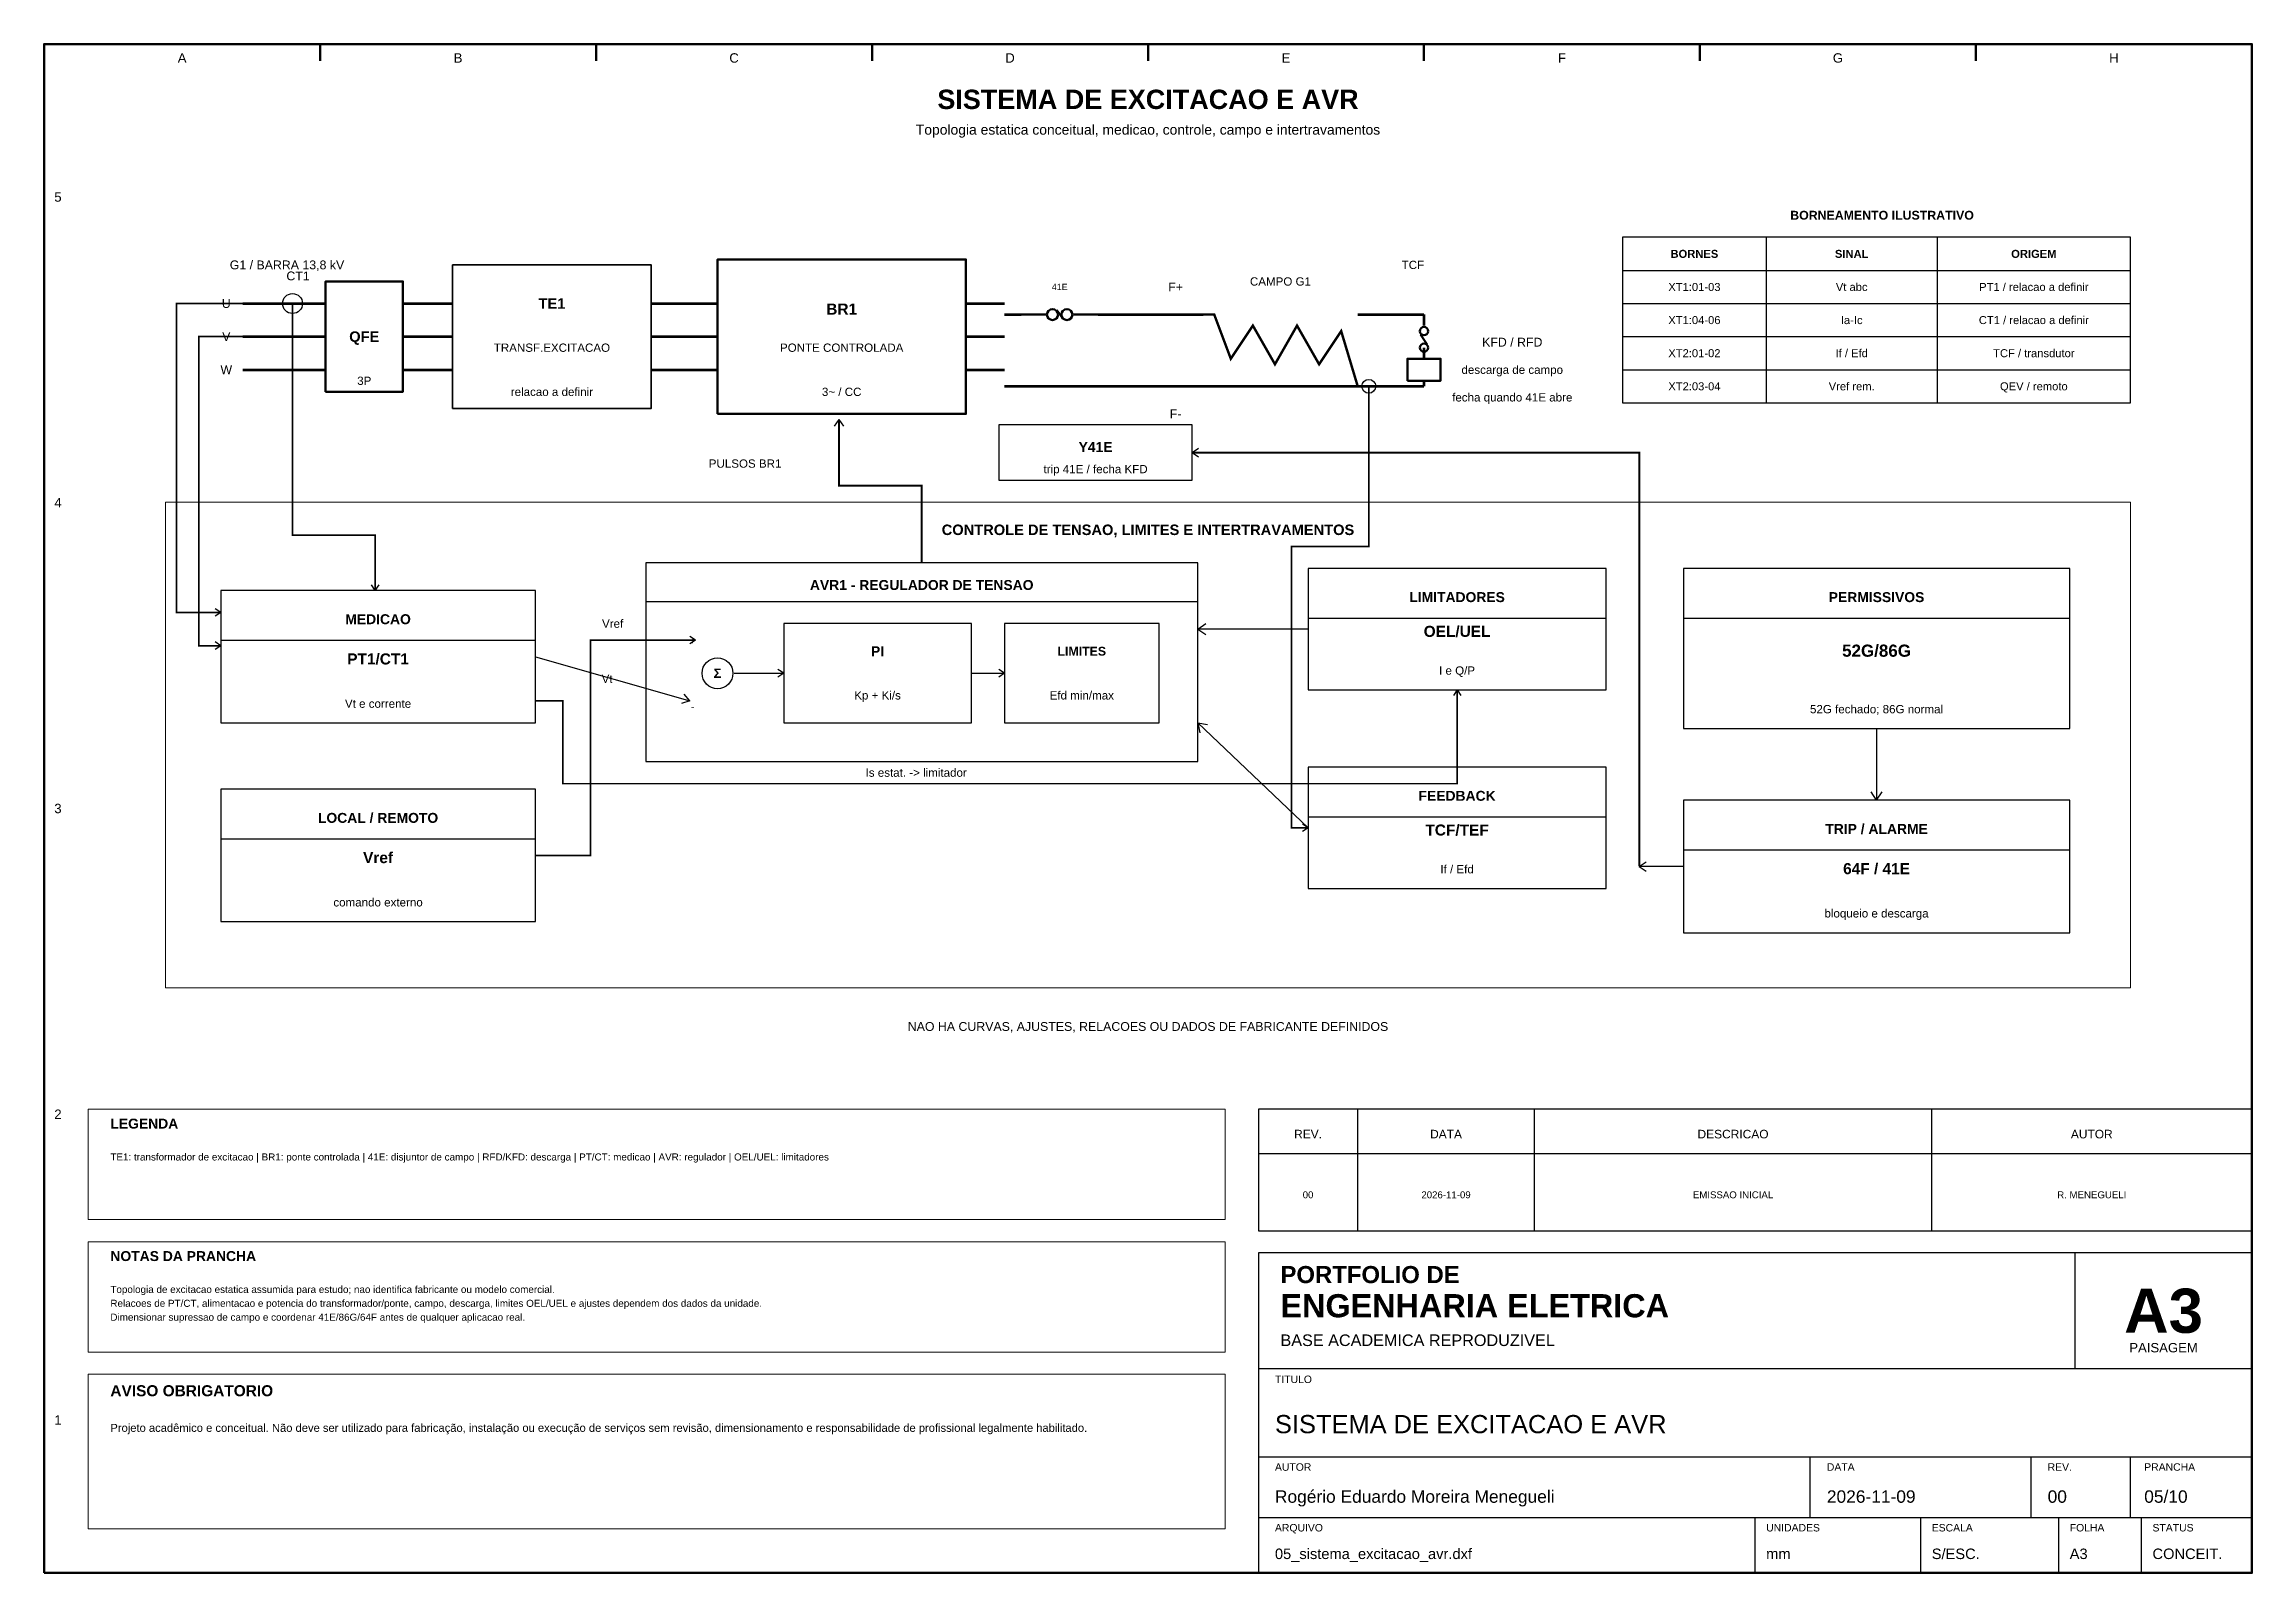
# Model space of a CAD drawing. Header units: millimetres. Extents: x 10 to 410, y 10 to 287.
import ezdxf
from ezdxf.enums import TextEntityAlignment as Align

# ---------------------------------------------------------------- set-up
doc = ezdxf.new("R2010")
doc.units = ezdxf.units.MM
for name, color, linetype, lineweight in [('00_MOLDURA', 7, 'CONTINUOUS', 50), ('01_CARIMBO', 7, 'CONTINUOUS', 25), ('02_TEXTO', 7, 'CONTINUOUS', 18), ('04_EQUIPAMENTOS', 250, 'CONTINUOUS', 35), ('05_POTENCIA', 1, 'CONTINUOUS', 50), ('06_COMANDO', 94, 'CONTINUOUS', 25), ('07_INSTRUMENTACAO', 202, 'CONTINUOUS', 25), ('09_BORNES', 124, 'CONTINUOUS', 25), ('11_ARQUITETURA', 8, 'CONTINUOUS', 18), ('12_LEGENDA', 7, 'CONTINUOUS', 18), ('13_NOTAS', 7, 'CONTINUOUS', 18)]:
    doc.layers.add(name, color=color, linetype=linetype, lineweight=lineweight)
doc.styles.add('PORTFOLIO_TEXTO', font='arial.ttf')
doc.styles.add('PORTFOLIO_TITULO', font='arialbd.ttf', dxfattribs={"width": 0.92})

# ---------------------------------------------------------------- blocks, each defined once
blk = doc.blocks.new('CARIMBO_A3')
at = {"layer": '01_CARIMBO'}
for p, q in [((148, 37), (148, 58)), ((0, 37), (180, 37)), ((0, 21), (180, 21)), ((100, 10), (100, 21)), ((140, 10), (140, 21)), ((158, 10), (158, 21)), ((0, 10), (180, 10)), ((90, 0), (90, 10)), ((120, 0), (120, 10)), ((145, 0), (145, 10)), ((160, 0), (160, 10))]:
    blk.add_line(p, q, dxfattribs=at)
blk.add_lwpolyline([(0, 0), (180, 0), (180, 58), (0, 58)], close=True, dxfattribs=at)
at = {"layer": '01_CARIMBO', "style": 'PORTFOLIO_TEXTO'}
for s, p in [('TITULO', (3, 34.4)), ('AUTOR', (3, 18.5)), ('DATA', (103, 18.5)), ('REV.', (143, 18.5)), ('PRANCHA', (160.5, 18.5)), ('ARQUIVO', (3, 7.5)), ('UNIDADES', (92, 7.5)), ('ESCALA', (122, 7.5)), ('FOLHA', (147, 7.5)), ('STATUS', (162, 7.5))]:
    blk.add_text(s, height=1.35, dxfattribs=at).set_placement(p)
at = {"layer": '02_TEXTO'}
for s, height, style, p in [('PORTFOLIO DE', 3.1, 'PORTFOLIO_TITULO', (4, 52.5)), ('ENGENHARIA ELETRICA', 4.2, 'PORTFOLIO_TITULO', (4, 46.3)), ('BASE ACADEMICA REPRODUZIVEL', 2.1, 'PORTFOLIO_TEXTO', (4, 41.1))]:
    blk.add_text(s, height=height, dxfattribs=dict(at, style=style)).set_placement(p)
for s, height, style, p in [('A3', 8, 'PORTFOLIO_TITULO', (164, 47.5)), ('PAISAGEM', 1.7, 'PORTFOLIO_TEXTO', (164, 40.8))]:
    blk.add_text(s, height=height, dxfattribs=dict(at, style=style)).set_placement(p, align=Align.MIDDLE_CENTER)
at = {"layer": '02_TEXTO', "style": 'PORTFOLIO_TEXTO'}
for tag, p, height in [('TITULO', (3, 25.3), 3.3), ('AUTOR', (3, 12.7), 2.25), ('DATA', (103, 12.7), 2.25), ('REVISAO', (143, 12.7), 2.25), ('PRANCHA', (160.5, 12.7), 2.25), ('ARQUIVO', (3, 2.5), 1.9), ('UNIDADES', (92, 2.5), 1.9), ('ESCALA', (122, 2.5), 1.9), ('FOLHA', (147, 2.5), 1.9), ('STATUS', (162, 2.5), 1.9)]:
    blk.add_attdef(tag, p, '', height=height, dxfattribs=at)

msp = doc.modelspace()

# ---------------------------------------------------------------- linework, layer by layer
at = {"layer": '00_MOLDURA'}
for p, q in [((60, 287), (60, 284)), ((110, 287), (110, 284)), ((160, 287), (160, 284)), ((210, 287), (210, 284)), ((260, 287), (260, 284)), ((310, 287), (310, 284)), ((360, 287), (360, 284))]:
    msp.add_line(p, q, dxfattribs=at)
msp.add_lwpolyline([(10, 10), (410, 10), (410, 287), (10, 287)], close=True, dxfattribs=at)
at = {"layer": '01_CARIMBO'}
for p, q in [((248, 72), (248, 94)), ((280, 72), (280, 94)), ((352, 72), (352, 94)), ((230, 86), (410, 86))]:
    msp.add_line(p, q, dxfattribs=at)
msp.add_lwpolyline([(230, 72), (410, 72), (410, 94), (230, 94)], close=True, dxfattribs=at)
at = {"layer": '04_EQUIPAMENTOS'}
msp.add_lwpolyline([(84, 221), (120, 221), (120, 247), (84, 247)], close=True, dxfattribs=at)
at = {"layer": '05_POTENCIA', "lineweight": 60}
for p, q in [((46, 240), (61, 240)), ((75, 240), (84, 240)), ((120, 240), (132, 240)), ((177, 240), (184, 240)), ((184, 238), (187, 238)), ((201, 238), (220, 238)), ((248, 238), (260, 238)), ((260, 238), (260, 236)), ((46, 234), (61, 234)), ((75, 234), (84, 234)), ((120, 234), (132, 234)), ((177, 234), (184, 234)), ((260, 232), (260, 230)), ((46, 228), (61, 228)), ((75, 228), (84, 228)), ((120, 228), (132, 228)), ((177, 228), (184, 228)), ((184, 225), (252, 225)), ((248, 225), (260, 225)), ((260, 226), (260, 225))]:
    msp.add_line(p, q, dxfattribs=at)
at = {"layer": '05_POTENCIA'}
for p, q in [((187, 238), (191.5, 238)), ((193.5, 238.8), (194.6, 237.2)), ((196.5, 238), (201, 238))]:
    msp.add_line(p, q, dxfattribs=at)
at = {"layer": '05_POTENCIA', "lineweight": 50}
msp.add_line((259.4, 234.4), (260.6, 232.6), dxfattribs=at)
at = {"layer": '05_POTENCIA'}
for points in [[(132, 220), (177, 220), (177, 248), (132, 248)], [(61, 224), (75, 224), (75, 244), (61, 244)], [(257, 226), (263, 226), (263, 230), (257, 230)]]:
    msp.add_lwpolyline(points, close=True, dxfattribs=at)
at = {"layer": '05_POTENCIA', "const_width": 0.45}
msp.add_lwpolyline([(220, 238), (222, 238), (225, 230), (229, 236), (233, 229), (237, 236), (241, 229), (245, 235), (248, 225)], dxfattribs=at)
at = {"layer": '05_POTENCIA'}
for centre, radius in [((192.7, 238), 1), ((195.3, 238), 1), ((260, 235), 0.75), ((260, 232), 0.75)]:
    msp.add_circle(centre, radius, dxfattribs=at)
at = {"layer": '06_COMANDO'}
for p, q in [((154, 219), (153.16, 217.75)), ((154, 211), (154, 219)), ((154, 219), (154.84, 217.75)), ((218, 213), (219.16, 213.78)), ((224, 213), (218, 213)), ((218, 213), (219.16, 212.22)), ((119, 186), (219, 186)), ((219, 181), (220.49, 182)), ((239, 181), (219, 181)), ((219, 181), (220.49, 180)), ((239, 183), (293, 183)), ((307, 183), (377, 183)), ((124, 179), (128, 179)), ((128, 179), (127, 179.67)), ((128, 179), (127, 178.33)), ((135, 173), (144, 173)), ((144, 173), (142.96, 173.7)), ((144, 173), (142.96, 172.3)), ((178, 173), (184, 173)), ((184, 173), (182.96, 173.7)), ((184, 173), (182.96, 172.3)), ((342, 163), (342, 150)), ((342, 150), (341, 151.49)), ((342, 150), (343, 151.49)), ((42, 143), (99, 143)), ((307, 141), (377, 141)), ((299, 138), (300.25, 138.84)), ((307, 138), (299, 138)), ((299, 138), (300.25, 137.16))]:
    msp.add_line(p, q, dxfattribs=at)
for points, const_width in [([(169, 193), (169, 207), (154, 207), (154, 219)], 0.35), ([(299, 138), (299, 213), (218, 213)], 0.35), ([(99, 140), (109, 140), (109, 179), (128, 179)], 0.3)]:
    msp.add_lwpolyline(points, dxfattribs=dict(at, const_width=const_width))
for points in [[(183, 208), (218, 208), (218, 218), (183, 218)], [(119, 157), (219, 157), (219, 193), (119, 193)], [(239, 170), (293, 170), (293, 192), (239, 192)], [(307, 163), (377, 163), (377, 192), (307, 192)], [(144, 164), (178, 164), (178, 182), (144, 182)], [(184, 164), (212, 164), (212, 182), (184, 182)], [(42, 128), (99, 128), (99, 152), (42, 152)], [(307, 126), (377, 126), (377, 150), (307, 150)]]:
    msp.add_lwpolyline(points, close=True, dxfattribs=at)
msp.add_circle((132, 173), 2.8, dxfattribs=at)
at = {"layer": '07_INSTRUMENTACAO'}
for p, q in [((70, 192), (70, 188)), ((70, 188), (69.33, 189)), ((70, 188), (70.67, 189)), ((38, 184), (42, 184)), ((42, 184), (41, 184.67)), ((42, 184), (41, 183.33)), ((38, 178), (42, 178)), ((42, 178), (41, 178.67)), ((42, 178), (41, 177.33)), ((42, 179), (99, 179)), ((99, 176), (127, 168)), ((127, 168), (125.48, 167.51)), ((127, 168), (125.97, 169.22)), ((266, 170), (265.33, 169)), ((266, 166), (266, 170)), ((266, 170), (266.67, 169)), ((239, 145), (219, 164)), ((219, 164), (219.39, 162.24)), ((219, 164), (220.77, 163.7)), ((236, 145), (239, 145)), ((239, 145), (238, 145.67)), ((239, 145), (238, 144.33)), ((239, 147), (293, 147))]:
    msp.add_line(p, q, dxfattribs=at)
at = {"layer": '07_INSTRUMENTACAO', "const_width": 0.3}
for points in [[(50, 240), (34, 240), (34, 184), (42, 184)], [(55, 240), (55, 198), (70, 198), (70, 188)], [(50, 234), (38, 234), (38, 178), (42, 178)], [(250, 225), (250, 196), (236, 196), (236, 145), (239, 145)], [(99, 168), (104, 168), (104, 153), (266, 153), (266, 170)]]:
    msp.add_lwpolyline(points, dxfattribs=at)
at = {"layer": '07_INSTRUMENTACAO'}
for points in [[(42, 164), (99, 164), (99, 188), (42, 188)], [(239, 134), (293, 134), (293, 156), (239, 156)]]:
    msp.add_lwpolyline(points, close=True, dxfattribs=at)
for centre, radius in [((55, 240), 1.8), ((250, 225), 1.25)]:
    msp.add_circle(centre, radius, dxfattribs=at)
at = {"layer": '09_BORNES'}
for p, q in [((322, 252), (322, 222)), ((353, 252), (353, 222)), ((296, 246), (388, 246)), ((296, 240), (388, 240)), ((296, 234), (388, 234)), ((296, 228), (388, 228))]:
    msp.add_line(p, q, dxfattribs=at)
msp.add_lwpolyline([(296, 222), (388, 222), (388, 252), (296, 252)], close=True, dxfattribs=at)
at = {"layer": '11_ARQUITETURA'}
msp.add_lwpolyline([(32, 116), (388, 116), (388, 204), (32, 204)], close=True, dxfattribs=at)
at = {"layer": '12_LEGENDA'}
msp.add_lwpolyline([(18, 74), (224, 74), (224, 94), (18, 94)], close=True, dxfattribs=at)
at = {"layer": '13_NOTAS'}
for points in [[(18, 50), (224, 50), (224, 70), (18, 70)], [(18, 18), (224, 18), (224, 46), (18, 46)]]:
    msp.add_lwpolyline(points, close=True, dxfattribs=at)

# ---------------------------------------------------------------- block references
at = {"layer": '01_CARIMBO'}
msp.add_blockref('CARIMBO_A3', (230, 10), dxfattribs=at).add_auto_attribs({'TITULO': 'SISTEMA DE EXCITACAO E AVR', 'AUTOR': 'Rogério Eduardo Moreira Menegueli', 'DATA': '2026-11-09', 'REVISAO': '00', 'PRANCHA': '05/10', 'ARQUIVO': '05_sistema_excitacao_avr.dxf', 'UNIDADES': 'mm', 'ESCALA': 'S/ESC.', 'FOLHA': 'A3', 'STATUS': 'CONCEIT.'})

# ---------------------------------------------------------------- texts
at = {"layer": '00_MOLDURA', "style": 'PORTFOLIO_TEXTO'}
for s, p in [('A', (35, 284.5)), ('B', (85, 284.5)), ('C', (135, 284.5)), ('D', (185, 284.5)), ('E', (235, 284.5)), ('F', (285, 284.5)), ('G', (335, 284.5)), ('H', (385, 284.5)), ('5', (12.5, 259.3)), ('4', (12.5, 203.9)), ('3', (12.5, 148.5)), ('2', (12.5, 93.1)), ('1', (12.5, 37.7))]:
    msp.add_text(s, height=1.7, dxfattribs=at).set_placement(p, align=Align.MIDDLE_CENTER)
at = {"layer": '01_CARIMBO', "style": 'PORTFOLIO_TEXTO'}
for s, p in [('REV.', (239, 89.5)), ('DATA', (264, 89.5)), ('DESCRICAO', (316, 89.5)), ('AUTOR', (381, 89.5))]:
    msp.add_text(s, height=1.55, dxfattribs=at).set_placement(p, align=Align.MIDDLE_CENTER)
at = {"layer": '02_TEXTO'}
for s, height, style, p in [('SISTEMA DE EXCITACAO E AVR', 3.5, 'PORTFOLIO_TITULO', (210, 277)), ('Topologia estatica conceitual, medicao, controle, campo e intertravamentos', 1.8, 'PORTFOLIO_TEXTO', (210, 271.5)), ('U', 1.6, 'PORTFOLIO_TEXTO', (43, 240)), ('41E', 1.15, 'PORTFOLIO_TEXTO', (194, 243)), ('V', 1.6, 'PORTFOLIO_TEXTO', (43, 234)), ('TRANSF.EXCITACAO', 1.5, 'PORTFOLIO_TEXTO', (102, 232)), ('PONTE CONTROLADA', 1.5, 'PORTFOLIO_TEXTO', (154.5, 232)), ('W', 1.6, 'PORTFOLIO_TEXTO', (43, 228)), ('3P', 1.5, 'PORTFOLIO_TEXTO', (68, 226)), ('3~ / CC', 1.5, 'PORTFOLIO_TEXTO', (154.5, 224)), ('OEL/UEL', 2, 'PORTFOLIO_TITULO', (266, 180.6)), ('PT1/CT1', 2, 'PORTFOLIO_TITULO', (70.5, 175.6)), ('52G/86G', 2.2, 'PORTFOLIO_TITULO', (342, 177.1)), ('I e Q/P', 1.5, 'PORTFOLIO_TEXTO', (266, 173.5)), ('Vt e corrente', 1.5, 'PORTFOLIO_TEXTO', (70.5, 167.5)), ('52G fechado; 86G normal', 1.5, 'PORTFOLIO_TEXTO', (342, 166.5)), ('TCF/TEF', 2, 'PORTFOLIO_TITULO', (266, 144.6)), ('Vref', 2, 'PORTFOLIO_TITULO', (70.5, 139.6)), ('If / Efd', 1.5, 'PORTFOLIO_TEXTO', (266, 137.5)), ('64F / 41E', 2, 'PORTFOLIO_TITULO', (342, 137.6)), ('comando externo', 1.5, 'PORTFOLIO_TEXTO', (70.5, 131.5)), ('bloqueio e descarga', 1.5, 'PORTFOLIO_TEXTO', (342, 129.5)), ('00', 1.25, 'PORTFOLIO_TEXTO', (239, 78.5)), ('2026-11-09', 1.25, 'PORTFOLIO_TEXTO', (264, 78.5)), ('EMISSAO INICIAL', 1.25, 'PORTFOLIO_TEXTO', (316, 78.5)), ('R. MENEGUELI', 1.25, 'PORTFOLIO_TEXTO', (381, 78.5))]:
    msp.add_text(s, height=height, dxfattribs=dict(at, style=style)).set_placement(p, align=Align.MIDDLE_CENTER)
at = {"layer": '04_EQUIPAMENTOS'}
for s, height, style, p in [('CAMPO G1', 1.5, 'PORTFOLIO_TEXTO', (234, 244)), ('TE1', 1.9, 'PORTFOLIO_TITULO', (102, 240))]:
    msp.add_text(s, height=height, dxfattribs=dict(at, style=style)).set_placement(p, align=Align.MIDDLE_CENTER)
at = {"layer": '05_POTENCIA'}
for s, height, style, p in [('G1 / BARRA 13,8 kV', 1.6, 'PORTFOLIO_TEXTO', (54, 247)), ('BR1', 2, 'PORTFOLIO_TITULO', (154.5, 239)), ('F+', 1.6, 'PORTFOLIO_TEXTO', (215, 243)), ('QFE', 1.9, 'PORTFOLIO_TITULO', (68, 234)), ('KFD / RFD', 1.6, 'PORTFOLIO_TEXTO', (276, 233)), ('F-', 1.6, 'PORTFOLIO_TEXTO', (215, 220))]:
    msp.add_text(s, height=height, dxfattribs=dict(at, style=style)).set_placement(p, align=Align.MIDDLE_CENTER)
at = {"layer": '06_COMANDO'}
for s, height, style, p in [('Y41E', 1.8, 'PORTFOLIO_TITULO', (200.5, 214)), ('PULSOS BR1', 1.5, 'PORTFOLIO_TEXTO', (137, 211)), ('trip 41E / fecha KFD', 1.5, 'PORTFOLIO_TEXTO', (200.5, 210)), ('AVR1 - REGULADOR DE TENSAO', 1.8, 'PORTFOLIO_TITULO', (169, 189)), ('LIMITADORES', 1.8, 'PORTFOLIO_TITULO', (266, 186.8)), ('PERMISSIVOS', 1.8, 'PORTFOLIO_TITULO', (342, 186.8)), ('Vref', 1.5, 'PORTFOLIO_TEXTO', (113, 182)), ('+', 1.5, 'PORTFOLIO_TEXTO', (127.5, 179)), ('PI', 1.8, 'PORTFOLIO_TITULO', (161, 177)), ('LIMITES', 1.6, 'PORTFOLIO_TITULO', (198, 177)), ('Σ', 1.7, 'PORTFOLIO_TITULO', (132, 173)), ('Kp + Ki/s', 1.5, 'PORTFOLIO_TEXTO', (161, 169)), ('Efd min/max', 1.5, 'PORTFOLIO_TEXTO', (198, 169)), ('-', 1.5, 'PORTFOLIO_TEXTO', (127.5, 167)), ('LOCAL / REMOTO', 1.8, 'PORTFOLIO_TITULO', (70.5, 146.8)), ('TRIP / ALARME', 1.8, 'PORTFOLIO_TITULO', (342, 144.8))]:
    msp.add_text(s, height=height, dxfattribs=dict(at, style=style)).set_placement(p, align=Align.MIDDLE_CENTER)
at = {"layer": '07_INSTRUMENTACAO'}
for s, height, style, p in [('CT1', 1.6, 'PORTFOLIO_TEXTO', (56, 245)), ('TCF', 1.5, 'PORTFOLIO_TEXTO', (258, 247)), ('MEDICAO', 1.8, 'PORTFOLIO_TITULO', (70.5, 182.8)), ('Vt', 1.5, 'PORTFOLIO_TEXTO', (112, 172)), ('Is estat. -> limitador', 1.5, 'PORTFOLIO_TEXTO', (168, 155)), ('FEEDBACK', 1.8, 'PORTFOLIO_TITULO', (266, 150.8))]:
    msp.add_text(s, height=height, dxfattribs=dict(at, style=style)).set_placement(p, align=Align.MIDDLE_CENTER)
at = {"layer": '09_BORNES'}
for s, style, p in [('BORNES', 'PORTFOLIO_TITULO', (309, 249)), ('SINAL', 'PORTFOLIO_TITULO', (337.5, 249)), ('ORIGEM', 'PORTFOLIO_TITULO', (370.5, 249)), ('XT1:01-03', 'PORTFOLIO_TEXTO', (309, 243)), ('Vt abc', 'PORTFOLIO_TEXTO', (337.5, 243)), ('PT1 / relacao a definir', 'PORTFOLIO_TEXTO', (370.5, 243)), ('XT1:04-06', 'PORTFOLIO_TEXTO', (309, 237)), ('Ia-Ic', 'PORTFOLIO_TEXTO', (337.5, 237)), ('CT1 / relacao a definir', 'PORTFOLIO_TEXTO', (370.5, 237)), ('XT2:01-02', 'PORTFOLIO_TEXTO', (309, 231)), ('If / Efd', 'PORTFOLIO_TEXTO', (337.5, 231)), ('TCF / transdutor', 'PORTFOLIO_TEXTO', (370.5, 231)), ('XT2:03-04', 'PORTFOLIO_TEXTO', (309, 225)), ('Vref rem.', 'PORTFOLIO_TEXTO', (337.5, 225)), ('QEV / remoto', 'PORTFOLIO_TEXTO', (370.5, 225))]:
    msp.add_text(s, height=1.45, dxfattribs=dict(at, style=style)).set_placement(p, align=Align.MIDDLE_CENTER)
at = {"layer": '11_ARQUITETURA', "style": 'PORTFOLIO_TITULO'}
msp.add_text('CONTROLE DE TENSAO, LIMITES E INTERTRAVAMENTOS', height=1.9, dxfattribs=at).set_placement((210, 199), align=Align.MIDDLE_CENTER)
at = {"layer": '12_LEGENDA', "style": 'PORTFOLIO_TITULO'}
msp.add_text('BORNEAMENTO ILUSTRATIVO', height=1.6, dxfattribs=at).set_placement((343, 256), align=Align.MIDDLE_CENTER)
msp.add_text('LEGENDA', height=1.8, dxfattribs=at).set_placement((22, 90.5))
at = {"layer": '12_LEGENDA', "insert": (22, 86), "char_height": 1.28, "width": 198, "attachment_point": 1, "line_spacing_factor": 1.18, "style": 'PORTFOLIO_TEXTO'}
msp.add_mtext('TE1: transformador de excitacao | BR1: ponte controlada | 41E: disjuntor de campo | RFD/KFD: descarga | PT/CT: medicao | AVR: regulador | OEL/UEL: limitadores', dxfattribs=at)
at = {"layer": '13_NOTAS', "style": 'PORTFOLIO_TEXTO'}
for s, height, p in [('descarga de campo', 1.5, (276, 228)), ('relacao a definir', 1.5, (102, 224)), ('fecha quando 41E abre', 1.5, (276, 223)), ('NAO HA CURVAS, AJUSTES, RELACOES OU DADOS DE FABRICANTE DEFINIDOS', 1.6, (210, 109))]:
    msp.add_text(s, height=height, dxfattribs=at).set_placement(p, align=Align.MIDDLE_CENTER)
at = {"layer": '13_NOTAS', "style": 'PORTFOLIO_TITULO'}
for s, height, p in [('NOTAS DA PRANCHA', 1.8, (22, 66.5)), ('AVISO OBRIGATORIO', 2, (22, 42))]:
    msp.add_text(s, height=height, dxfattribs=at).set_placement(p)
at = {"layer": '13_NOTAS', "width": 198, "attachment_point": 1, "line_spacing_factor": 1.18, "style": 'PORTFOLIO_TEXTO'}
for s, insert, char_height in [('Topologia de excitacao estatica assumida para estudo; nao identifica fabricante ou modelo comercial.\\PRelacoes de PT/CT, alimentacao e potencia do transformador/ponte, campo, descarga, limites OEL/UEL e ajustes dependem dos dados da unidade.\\PDimensionar supressao de campo e coordenar 41E/86G/64F antes de qualquer aplicacao real.', (22, 62), 1.28), ('Projeto acadêmico e conceitual. Não deve ser utilizado para fabricação, instalação ou execução de serviços sem revisão, dimensionamento e responsabilidade de profissional legalmente habilitado.', (22, 37), 1.45)]:
    msp.add_mtext(s, dxfattribs=dict(at, insert=insert, char_height=char_height))

doc.saveas('drawing.dxf')
